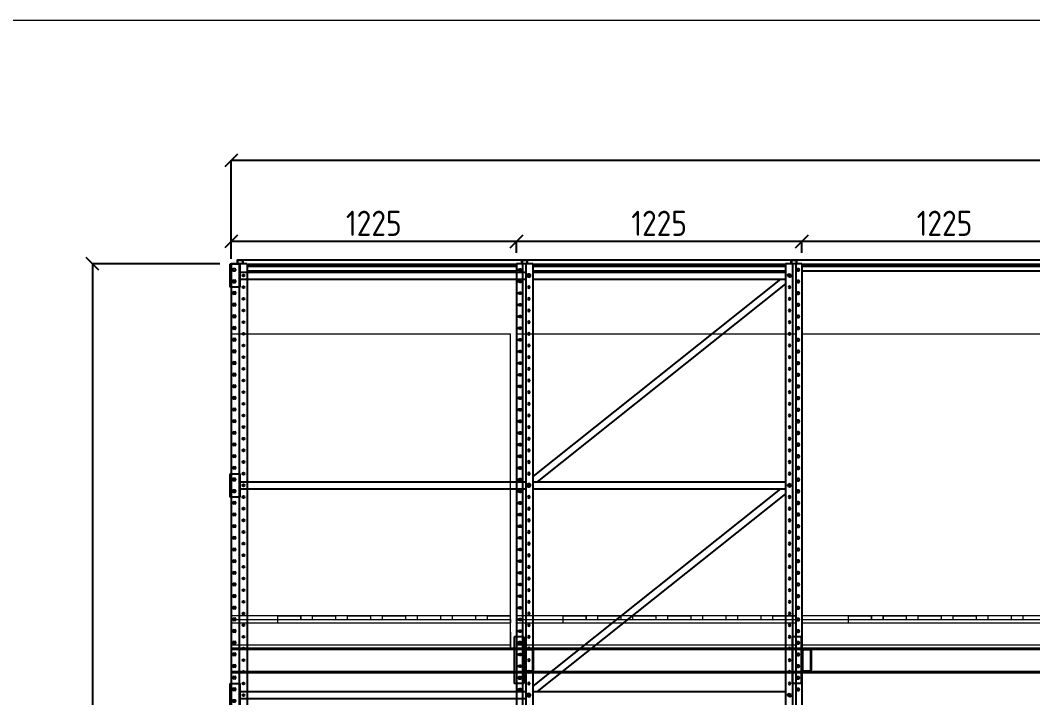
# Model space of a CAD drawing. Header units: millimetres. Extents: x 223 to 55669, y 510 to 13629.
# Drawn here: x 7672 to 12019, y 10120 to 13026 of the extents above; entities that cross this region are included whole.
import ezdxf

# ---------------------------------------------------------------- set-up
doc = ezdxf.new("R2010")
doc.units = ezdxf.units.MM
doc.linetypes.add('LIN0', pattern=[0])
doc.layers.add('02', color=2, linetype='Continuous')
doc.layers.add('9.3 - LEGENDA', color=7, linetype='Continuous')
for name, color, linetype, lineweight in [('arq_02', 2, 'Continuous', 20), ('Contraventamento', 9, 'LIN0', 25), ('MONTANTE', 170, 'LIN0', 25), ('PALLET', 46, 'Continuous', 5)]:
    doc.layers.add(name, color=color, linetype=linetype, lineweight=lineweight)
doc.styles.add('DIM', font='dim.shx')
doc.styles.add('ROMANS', font='romans.shx', dxfattribs={"oblique": 15, "height": 170})
doc.dimstyles.new('CORTES', dxfattribs={"dimscale": 1.2, "dimtxt": 90, "dimasz": 45, "dimexe": 1.25, "dimexo": 40, "dimgap": 20, "dimtad": 1, "dimdec": 0, "dimzin": 9, "dimdsep": 46, "dimtxsty": 'DIM', "dimblk": 'OBLIQUE', "dimcen": 2.5, "dimclrd": 256, "dimclre": 256, "dimclrt": 256, "dimadec": 0, "dimazin": 0, "dimtfac": 1, "dimtdec": 0, "dimtmove": 0, "dimatfit": 0, "dimldrblk": 'OBLIQUE', "dimfxl": 0.04, "dimtolj": 1, "dimtzin": 1, "dimarcsym": 0})

# ---------------------------------------------------------------- blocks, each defined once
blk = doc.blocks.new('*U15')
at = {"layer": 'arq_02'}
blk.add_line((0, 0), (54177.4, 0), dxfattribs=at)
at = {"layer": 'arq_02', "lineweight": -2, "ltscale": 2, "style": 'ROMANS'}
blk.add_attdef('XXXXX', (420.1, 0), '', height=150, dxfattribs=at)
blk = doc.blocks.new('*U63')
at = {"layer": 'PALLET', "linetype": 'Continuous'}
for p, q in [((0, 0), (0, 1350)), ((0, 1350), (1200, 1350)), ((1200, 0), (1200, 1350))]:
    blk.add_line(p, q, dxfattribs=at)
at = {"layer": 'PALLET'}
for p, q in [((1200, 140), (0, 140)), ((200, 140), (300, 140)), ((200, 125), (200, 140)), ((299.7, 125), (299.7, 140)), ((300, 125), (300, 140)), ((349.7, 125), (349.7, 140)), ((350, 140), (450, 140)), ((350, 125), (350, 140)), ((450, 125), (450, 140)), ((450, 125), (450, 140)), ((500, 140), (600, 140)), ((500, 125), (500, 140)), ((500, 125), (500, 140)), ((600, 125), (600, 140)), ((900, 140), (600, 140)), ((650, 140), (750, 140)), ((650, 125), (650, 140)), ((750, 125), (750, 140)), ((800, 125), (800, 140)), ((900, 125), (900, 140)), ((1050, 140), (950, 140)), ((950, 125), (950, 140)), ((1050, 125), (1050, 140)), ((1100, 140), (1200, 140)), ((1100, 125), (1100, 140)), ((1200, 125), (1200, 140)), ((0, 125), (1200, 125)), ((0, 110), (1200, 110)), ((0, 110), (0, 15)), ((200, 110), (200, 125)), ((1200, 125), (1200, 110)), ((1200, 70), (1200, 15)), ((0, 15), (1200, 15)), ((0, 0), (0, 15)), ((0, 0), (1200, 0)), ((1200, 15), (1200, 0))]:
    blk.add_line(p, q, dxfattribs=at)
blk = doc.blocks.new('*U344')
blk.add_blockref('*U63', (-500, -587.5))
blk = doc.blocks.new('*U343')
at = {"color": 0, "linetype": 'ByBlock', "lineweight": -2, "transparency": 16777216}
for p in [(0, 0), (1225, 0), (2450, 0)]:
    blk.add_blockref('*U344', p, dxfattribs=at)
blk = doc.blocks.new('*U66')
at = {"layer": 'MONTANTE'}
for p, q in [((-1277.6, 10954.8), (-1277.6, 64.7)), ((-1277.6, 10954.8), (-1207.9, 10954.8)), ((-1251.5, 10954.8), (-1251.5, 64.7)), ((-1237.1, 10954.8), (-1237.1, 4.8)), ((-1207.9, 10954.8), (-1207.9, 4.8)), ((-122.4, 10954.8), (-122.4, 4.8)), ((-122.4, 10954.8), (-52.6, 10954.8)), ((-93.2, 10954.8), (-93.2, 4.8)), ((-78.8, 10954.8), (-78.8, 64.7)), ((-52.6, 10954.8), (-52.6, 64.7)), ((-122.4, 10919.7), (-1207.9, 10919.7)), ((-122.4, 10889.7), (-1207.9, 10889.7)), ((-1207.9, 10868.6), (-141.4, 10019.7)), ((-1186.6, 10889.7), (-122.4, 10043.2)), ((-122.4, 10019.7), (-1207.9, 10019.7)), ((-122.4, 10019.7), (-1207.9, 10019.7)), ((-122.4, 9989.7), (-1207.9, 9989.7)), ((-122.4, 9989.7), (-1207.9, 9989.7)), ((-1207.9, 9968.6), (-141.4, 9119.7)), ((-1186.6, 9989.7), (-122.4, 9143.2)), ((-122.4, 9119.7), (-1207.9, 9119.7)), ((-122.4, 9119.7), (-1207.9, 9119.7))]:
    blk.add_line(p, q, dxfattribs=at)
for points in [[(-1260.7, 10924.7), (-1263.7, 10924.7, -1), (-1263.7, 10933.7), (-1260.7, 10933.7, -1)], [(-69.6, 10924.7), (-66.6, 10924.7, 1), (-66.6, 10933.7), (-69.6, 10933.7, 1)], [(-1260.7, 10874.7), (-1263.7, 10874.7, -1), (-1263.7, 10883.7), (-1260.7, 10883.7, -1)], [(-69.6, 10874.7), (-66.6, 10874.7, 1), (-66.6, 10883.7), (-69.6, 10883.7, 1)], [(-1260.7, 10824.7), (-1263.7, 10824.7, -1), (-1263.7, 10833.7), (-1260.7, 10833.7, -1)], [(-69.6, 10824.7), (-66.6, 10824.7, 1), (-66.6, 10833.7), (-69.6, 10833.7, 1)], [(-1260.7, 10774.7), (-1263.7, 10774.7, -1), (-1263.7, 10783.7), (-1260.7, 10783.7, -1)], [(-69.6, 10774.7), (-66.6, 10774.7, 1), (-66.6, 10783.7), (-69.6, 10783.7, 1)], [(-1260.7, 10724.7), (-1263.7, 10724.7, -1), (-1263.7, 10733.7), (-1260.7, 10733.7, -1)], [(-69.6, 10724.7), (-66.6, 10724.7, 1), (-66.6, 10733.7), (-69.6, 10733.7, 1)], [(-1260.7, 10674.7), (-1263.7, 10674.7, -1), (-1263.7, 10683.7), (-1260.7, 10683.7, -1)], [(-69.6, 10674.7), (-66.6, 10674.7, 1), (-66.6, 10683.7), (-69.6, 10683.7, 1)], [(-1260.7, 10624.7), (-1263.7, 10624.7, -1), (-1263.7, 10633.7), (-1260.7, 10633.7, -1)], [(-69.6, 10624.7), (-66.6, 10624.7, 1), (-66.6, 10633.7), (-69.6, 10633.7, 1)], [(-1260.7, 10574.7), (-1263.7, 10574.7, -1), (-1263.7, 10583.7), (-1260.7, 10583.7, -1)], [(-69.6, 10574.7), (-66.6, 10574.7, 1), (-66.6, 10583.7), (-69.6, 10583.7, 1)], [(-1260.7, 10524.7), (-1263.7, 10524.7, -1), (-1263.7, 10533.7), (-1260.7, 10533.7, -1)], [(-69.6, 10524.7), (-66.6, 10524.7, 1), (-66.6, 10533.7), (-69.6, 10533.7, 1)], [(-1260.7, 10474.7), (-1263.7, 10474.7, -1), (-1263.7, 10483.7), (-1260.7, 10483.7, -1)], [(-69.6, 10474.7), (-66.6, 10474.7, 1), (-66.6, 10483.7), (-69.6, 10483.7, 1)], [(-1260.7, 10424.7), (-1263.7, 10424.7, -1), (-1263.7, 10433.7), (-1260.7, 10433.7, -1)], [(-69.6, 10424.7), (-66.6, 10424.7, 1), (-66.6, 10433.7), (-69.6, 10433.7, 1)], [(-1260.7, 10374.7), (-1263.7, 10374.7, -1), (-1263.7, 10383.7), (-1260.7, 10383.7, -1)], [(-69.6, 10374.7), (-66.6, 10374.7, 1), (-66.6, 10383.7), (-69.6, 10383.7, 1)], [(-1260.7, 10324.7), (-1263.7, 10324.7, -1), (-1263.7, 10333.7), (-1260.7, 10333.7, -1)], [(-69.6, 10324.7), (-66.6, 10324.7, 1), (-66.6, 10333.7), (-69.6, 10333.7, 1)], [(-1260.7, 10274.7), (-1263.7, 10274.7, -1), (-1263.7, 10283.7), (-1260.7, 10283.7, -1)], [(-69.6, 10274.7), (-66.6, 10274.7, 1), (-66.6, 10283.7), (-69.6, 10283.7, 1)], [(-1260.7, 10224.7), (-1263.7, 10224.7, -1), (-1263.7, 10233.7), (-1260.7, 10233.7, -1)], [(-69.6, 10224.7), (-66.6, 10224.7, 1), (-66.6, 10233.7), (-69.6, 10233.7, 1)], [(-1260.7, 10174.7), (-1263.7, 10174.7, -1), (-1263.7, 10183.7), (-1260.7, 10183.7, -1)], [(-69.6, 10174.7), (-66.6, 10174.7, 1), (-66.6, 10183.7), (-69.6, 10183.7, 1)], [(-1260.7, 10124.7), (-1263.7, 10124.7, -1), (-1263.7, 10133.7), (-1260.7, 10133.7, -1)], [(-69.6, 10124.7), (-66.6, 10124.7, 1), (-66.6, 10133.7), (-69.6, 10133.7, 1)], [(-1260.7, 10074.7), (-1263.7, 10074.7, -1), (-1263.7, 10083.7), (-1260.7, 10083.7, -1)], [(-69.6, 10074.7), (-66.6, 10074.7, 1), (-66.6, 10083.7), (-69.6, 10083.7, 1)], [(-1260.7, 10024.7), (-1263.7, 10024.7, -1), (-1263.7, 10033.7), (-1260.7, 10033.7, -1)], [(-69.6, 10024.7), (-66.6, 10024.7, 1), (-66.6, 10033.7), (-69.6, 10033.7, 1)], [(-1260.7, 9974.7), (-1263.7, 9974.7, -1), (-1263.7, 9983.7), (-1260.7, 9983.7, -1)], [(-69.6, 9974.7), (-66.6, 9974.7, 1), (-66.6, 9983.7), (-69.6, 9983.7, 1)], [(-1260.7, 9924.7), (-1263.7, 9924.7, -1), (-1263.7, 9933.7), (-1260.7, 9933.7, -1)], [(-69.6, 9924.7), (-66.6, 9924.7, 1), (-66.6, 9933.7), (-69.6, 9933.7, 1)], [(-1260.7, 9874.7), (-1263.7, 9874.7, -1), (-1263.7, 9883.7), (-1260.7, 9883.7, -1)], [(-69.6, 9874.7), (-66.6, 9874.7, 1), (-66.6, 9883.7), (-69.6, 9883.7, 1)], [(-1260.7, 9824.7), (-1263.7, 9824.7, -1), (-1263.7, 9833.7), (-1260.7, 9833.7, -1)], [(-69.6, 9824.7), (-66.6, 9824.7, 1), (-66.6, 9833.7), (-69.6, 9833.7, 1)], [(-1260.7, 9774.7), (-1263.7, 9774.7, -1), (-1263.7, 9783.7), (-1260.7, 9783.7, -1)], [(-69.6, 9774.7), (-66.6, 9774.7, 1), (-66.6, 9783.7), (-69.6, 9783.7, 1)], [(-1260.7, 9724.7), (-1263.7, 9724.7, -1), (-1263.7, 9733.7), (-1260.7, 9733.7, -1)], [(-69.6, 9724.7), (-66.6, 9724.7, 1), (-66.6, 9733.7), (-69.6, 9733.7, 1)], [(-1260.7, 9674.7), (-1263.7, 9674.7, -1), (-1263.7, 9683.7), (-1260.7, 9683.7, -1)], [(-69.6, 9674.7), (-66.6, 9674.7, 1), (-66.6, 9683.7), (-69.6, 9683.7, 1)], [(-1260.7, 9624.7), (-1263.7, 9624.7, -1), (-1263.7, 9633.7), (-1260.7, 9633.7, -1)], [(-69.6, 9624.7), (-66.6, 9624.7, 1), (-66.6, 9633.7), (-69.6, 9633.7, 1)], [(-1260.7, 9574.7), (-1263.7, 9574.7, -1), (-1263.7, 9583.7), (-1260.7, 9583.7, -1)], [(-69.6, 9574.7), (-66.6, 9574.7, 1), (-66.6, 9583.7), (-69.6, 9583.7, 1)], [(-1260.7, 9524.7), (-1263.7, 9524.7, -1), (-1263.7, 9533.7), (-1260.7, 9533.7, -1)], [(-69.6, 9524.7), (-66.6, 9524.7, 1), (-66.6, 9533.7), (-69.6, 9533.7, 1)], [(-1260.7, 9474.7), (-1263.7, 9474.7, -1), (-1263.7, 9483.7), (-1260.7, 9483.7, -1)], [(-69.6, 9474.7), (-66.6, 9474.7, 1), (-66.6, 9483.7), (-69.6, 9483.7, 1)], [(-1260.7, 9424.7), (-1263.7, 9424.7, -1), (-1263.7, 9433.7), (-1260.7, 9433.7, -1)], [(-69.6, 9424.7), (-66.6, 9424.7, 1), (-66.6, 9433.7), (-69.6, 9433.7, 1)], [(-1260.7, 9374.7), (-1263.7, 9374.7, -1), (-1263.7, 9383.7), (-1260.7, 9383.7, -1)], [(-69.6, 9374.7), (-66.6, 9374.7, 1), (-66.6, 9383.7), (-69.6, 9383.7, 1)], [(-1260.7, 9324.7), (-1263.7, 9324.7, -1), (-1263.7, 9333.7), (-1260.7, 9333.7, -1)], [(-69.6, 9324.7), (-66.6, 9324.7, 1), (-66.6, 9333.7), (-69.6, 9333.7, 1)], [(-1260.7, 9274.7), (-1263.7, 9274.7, -1), (-1263.7, 9283.7), (-1260.7, 9283.7, -1)], [(-69.6, 9274.7), (-66.6, 9274.7, 1), (-66.6, 9283.7), (-69.6, 9283.7, 1)], [(-1260.7, 9224.7), (-1263.7, 9224.7, -1), (-1263.7, 9233.7), (-1260.7, 9233.7, -1)], [(-69.6, 9224.7), (-66.6, 9224.7, 1), (-66.6, 9233.7), (-69.6, 9233.7, 1)], [(-1260.7, 9174.7), (-1263.7, 9174.7, -1), (-1263.7, 9183.7), (-1260.7, 9183.7, -1)], [(-69.6, 9174.7), (-66.6, 9174.7, 1), (-66.6, 9183.7), (-69.6, 9183.7, 1)], [(-1260.7, 9124.7), (-1263.7, 9124.7, -1), (-1263.7, 9133.7), (-1260.7, 9133.7, -1)], [(-69.6, 9124.7), (-66.6, 9124.7, 1), (-66.6, 9133.7), (-69.6, 9133.7, 1)]]:
    blk.add_lwpolyline(points, format="xyb", close=True, dxfattribs=at)
for points in [[(-1223.9, 10912), (-1230.7, 10909.2), (-1231.7, 10902), (-1225.9, 10897.5), (-1219.1, 10900.3), (-1218.1, 10907.5), (-1223.9, 10912)], [(-104.4, 10912), (-111.2, 10909.2), (-112.2, 10902), (-106.4, 10897.5), (-99.6, 10900.3), (-98.6, 10907.5), (-104.4, 10912)], [(-1223.9, 10012), (-1230.7, 10009.2), (-1231.7, 10002), (-1225.9, 9997.5), (-1219.1, 10000.3), (-1218.1, 10007.5), (-1223.9, 10012)], [(-1223.9, 10012), (-1230.7, 10009.2), (-1231.7, 10002), (-1225.9, 9997.5), (-1219.1, 10000.3), (-1218.1, 10007.5), (-1223.9, 10012)], [(-104.4, 10012), (-111.2, 10009.2), (-112.2, 10002), (-106.4, 9997.5), (-99.6, 10000.3), (-98.6, 10007.5), (-104.4, 10012)], [(-104.4, 10012), (-111.2, 10009.2), (-112.2, 10002), (-106.4, 9997.5), (-99.6, 10000.3), (-98.6, 10007.5), (-104.4, 10012)], [(-1223.9, 9112), (-1230.7, 9109.2), (-1231.7, 9102), (-1225.9, 9097.5), (-1219.1, 9100.3), (-1218.1, 9107.5), (-1223.9, 9112)], [(-1223.9, 9112), (-1230.7, 9109.2), (-1231.7, 9102), (-1225.9, 9097.5), (-1219.1, 9100.3), (-1218.1, 9107.5), (-1223.9, 9112)], [(-104.4, 9112), (-111.2, 9109.2), (-112.2, 9102), (-106.4, 9097.5), (-99.6, 9100.3), (-98.6, 9107.5), (-104.4, 9112)], [(-104.4, 9112), (-111.2, 9109.2), (-112.2, 9102), (-106.4, 9097.5), (-99.6, 9100.3), (-98.6, 9107.5), (-104.4, 9112)]]:
    blk.add_lwpolyline(points, dxfattribs=at)
for centre in [(-1224.9, 10904.7), (-105.4, 10904.7), (-1224.9, 10854.7), (-105.4, 10854.7), (-1224.9, 10804.7), (-105.4, 10804.7), (-1224.9, 10754.7), (-105.4, 10754.7), (-1224.9, 10704.7), (-105.4, 10704.7), (-1224.9, 10654.7), (-105.4, 10654.7), (-1224.9, 10604.7), (-105.4, 10604.7), (-1224.9, 10554.7), (-105.4, 10554.7), (-1224.9, 10504.7), (-105.4, 10504.7), (-1224.9, 10454.7), (-105.4, 10454.7), (-1224.9, 10404.7), (-105.4, 10404.7), (-1224.9, 10354.7), (-105.4, 10354.7), (-1224.9, 10304.7), (-105.4, 10304.7), (-1224.9, 10254.7), (-105.4, 10254.7), (-1224.9, 10204.7), (-105.4, 10204.7), (-1224.9, 10154.7), (-105.4, 10154.7), (-1224.9, 10104.7), (-105.4, 10104.7), (-1224.9, 10054.7), (-105.4, 10054.7), (-1224.9, 10004.7), (-105.4, 10004.7), (-1224.9, 9954.7), (-105.4, 9954.7), (-1224.9, 9904.7), (-105.4, 9904.7), (-1224.9, 9854.7), (-105.4, 9854.7), (-1224.9, 9804.7), (-105.4, 9804.7), (-1224.9, 9754.7), (-105.4, 9754.7), (-1224.9, 9704.7), (-105.4, 9704.7), (-1224.9, 9654.7), (-105.4, 9654.7), (-1224.9, 9604.7), (-105.4, 9604.7), (-1224.9, 9554.7), (-105.4, 9554.7), (-1224.9, 9504.7), (-105.4, 9504.7), (-1224.9, 9454.7), (-105.4, 9454.7), (-1224.9, 9404.7), (-105.4, 9404.7), (-1224.9, 9354.7), (-105.4, 9354.7), (-1224.9, 9304.7), (-105.4, 9304.7), (-1224.9, 9254.7), (-105.4, 9254.7), (-1224.9, 9204.7), (-105.4, 9204.7), (-1224.9, 9154.7), (-105.4, 9154.7), (-1224.9, 9104.7), (-105.4, 9104.7)]:
    blk.add_circle(centre, 4.5, dxfattribs=at)
blk = doc.blocks.new('*U346')
blk.add_blockref('*U66', (145, -6477.375))
blk = doc.blocks.new('*U345')
at = {"color": 0, "linetype": 'ByBlock', "lineweight": -2, "transparency": 16777216}
blk.add_blockref('*U346', (0, 0), dxfattribs=at)
blk = doc.blocks.new('_Oblique')
at = {"color": 0, "linetype": 'ByBlock', "lineweight": -2, "transparency": 16777216}
blk.add_line((-0.5, -0.5), (0.5, 0.5), dxfattribs=at)
blk = doc.blocks.new('*D424')
at = {"lineweight": -2}
for p, q in [((8577.1, 12002.4), (8577.1, 12426.2)), ((15927.1, 12424.7), (8577.1, 12424.7)), ((15927.1, 12028.7), (15927.1, 12426.2))]:
    blk.add_line(p, q, dxfattribs=at)
at = {"layer": 'Defpoints', "color": 0}
for p in [(8577.1, 12424.7), (8577.1, 11954.4), (15927.1, 11980.7)]:
    blk.add_point(p, dxfattribs=at)
at = {"lineweight": -2, "xscale": 54, "yscale": 54, "zscale": 54, "rotation": 180}
blk.add_blockref('_Oblique', (8577.1, 12424.7), dxfattribs=at)
at = {"lineweight": -2, "xscale": 54, "yscale": 54, "zscale": 54}
blk.add_blockref('_Oblique', (15927.1, 12424.7), dxfattribs=at)
at = {"insert": (12252.1, 12502.7), "char_height": 108, "attachment_point": 5, "style": 'DIM'}
blk.add_mtext('\\A1;7350', dxfattribs=at)
blk = doc.blocks.new('*U74')
at = {"color": 7, "linetype": 'Continuous', "lineweight": 25}
for p, q in [((-38, 50), (-38, -150)), ((0, 50), (0, -150)), ((4.2, 50), (4.2, -150)), ((-10.6, 29), (-15.6, 29)), ((-15.6, 21), (-10.6, 21)), ((6.2, -17.8), (4.2, -17.8)), ((6.2, -6.8), (6.2, -17.8)), ((8.2, -91.9), (8.2, -7.8)), ((44.2, -2.8), (8.2, -2.8)), ((40.2, -4.8), (8.2, -4.8)), ((42.2, -92.9), (42.2, -6.8)), ((44.2, -92.9), (44.2, -9.8)), ((6.2, -81.9), (4.2, -81.9)), ((6.2, -81.9), (6.2, -92.9)), ((-10.6, -121), (-15.6, -121)), ((-15.6, -129), (-10.6, -129)), ((8.2, -94.9), (40.2, -94.9)), ((8.2, -96.9), (40.2, -96.9))]:
    blk.add_line(p, q, dxfattribs=at)
for p, q in [((4.2, 50), (-38, 50)), ((4.2, 0), (44.2, 0)), ((44.2, 0), (44.2, -6.8)), ((44.2, -6.8), (44.2, -92.9)), ((44.2, -100), (4.2, -100)), ((40.2, -96.9), (44.2, -96.9)), ((44.2, -100), (44.2, -92.9)), ((4.2, -150), (-38, -150))]:
    blk.add_line(p, q)
for centre, radius, start, end in [((-15.6, 25), 4, 90, 270), ((-10.6, 25), 4, 270, 90), ((8.2, -6.8), 4, 90, 180), ((8.2, -6.8), 2, 90, 180), ((11.2, -7.8), 3, 90, 180), ((40.2, -6.8), 4, 0, 90), ((40.2, -6.8), 2, 0, 90), ((-15.6, -125), 4, 90, 270), ((-10.6, -125), 4, 270, 90), ((8.2, -92.9), 4, 180, 270), ((8.2, -92.9), 2, 180, 270), ((11.2, -91.9), 3, 180, 270), ((40.2, -92.9), 2, 270, 0), ((40.2, -92.9), 4, 270, 0)]:
    blk.add_arc(centre, radius, start, end, dxfattribs=at)
blk = doc.blocks.new('*U348')
for points in [[(1493, 50.5), (-5858, 50.5), (-5858, 47.5), (1533, 47.5)], [(1533, -50.2), (-5858, -50.2), (-5858, -53.2), (1493, -53.2)]]:
    blk.add_lwpolyline(points)
at = {"layer": '02'}
for p in [(-4605.3, 49.3), (-3411.3, 49.3)]:
    blk.add_blockref('*U74', p, dxfattribs=at)
blk = doc.blocks.new('*U347')
at = {"color": 0, "linetype": 'ByBlock', "lineweight": -2, "transparency": 16777216}
blk.add_blockref('*U348', (0, 7750), dxfattribs=at)
blk = doc.blocks.new('*D437')
at = {"layer": '9.3 - LEGENDA', "lineweight": -2}
for p, q in [((8529.1, 11980.7), (7980.7, 11980.7)), ((7982.2, 11980.7), (7982.2, 1030.7)), ((8575.9, 1030.7), (7980.7, 1030.7))]:
    blk.add_line(p, q, dxfattribs=at)
at = {"layer": 'Defpoints', "color": 0}
for p in [(8577.1, 11980.7), (7982.2, 1030.7), (8623.9, 1030.7)]:
    blk.add_point(p, dxfattribs=at)
at = {"layer": '9.3 - LEGENDA', "lineweight": -2, "xscale": 54, "yscale": 54, "zscale": 54}
for p, rotation in [((7982.2, 11980.7), 90), ((7982.2, 1030.7), 270)]:
    blk.add_blockref('_Oblique', p, dxfattribs=dict(at, rotation=rotation))
at = {"layer": '9.3 - LEGENDA', "insert": (7904.2, 6505.7), "char_height": 108, "attachment_point": 5, "rotation": 90, "style": 'DIM'}
blk.add_mtext('\\A1;10950', dxfattribs=at)
blk = doc.blocks.new('*U161')
at = {"layer": 'MONTANTE'}
for p, q in [((-92.3, 10954.8), (-92.3, 64.7)), ((-22.9, 10954.8), (-92.3, 10954.8)), ((-56.7, 64.7), (-56.7, 10954.8)), ((-22.9, 10954.8), (-22.9, 4.7)), ((-79.7, 10884.3), (-76.7, 10884.3)), ((-76.7, 10875.3), (-79.7, 10875.3)), ((-79.7, 10834.3), (-76.7, 10834.3)), ((-76.7, 10825.3), (-79.7, 10825.3)), ((-79.7, 10784.3), (-76.7, 10784.3)), ((-76.7, 10775.3), (-79.7, 10775.3)), ((-79.7, 10734.3), (-76.7, 10734.3)), ((-76.7, 10725.3), (-79.7, 10725.3)), ((-79.7, 10684.3), (-76.7, 10684.3)), ((-76.7, 10675.3), (-79.7, 10675.3)), ((-79.7, 10634.3), (-76.7, 10634.3)), ((-76.7, 10625.3), (-79.7, 10625.3)), ((-79.7, 10584.3), (-76.7, 10584.3)), ((-76.7, 10575.3), (-79.7, 10575.3)), ((-79.7, 10534.3), (-76.7, 10534.3)), ((-76.7, 10525.3), (-79.7, 10525.3)), ((-79.7, 10484.3), (-76.7, 10484.3)), ((-76.7, 10475.3), (-79.7, 10475.3)), ((-79.7, 10434.3), (-76.7, 10434.3)), ((-76.7, 10425.3), (-79.7, 10425.3)), ((-79.7, 10384.3), (-76.7, 10384.3)), ((-76.7, 10375.3), (-79.7, 10375.3)), ((-79.7, 10334.3), (-76.7, 10334.3)), ((-76.7, 10325.3), (-79.7, 10325.3)), ((-79.7, 10284.3), (-76.7, 10284.3)), ((-76.7, 10275.3), (-79.7, 10275.3)), ((-79.7, 10234.3), (-76.7, 10234.3)), ((-76.7, 10225.3), (-79.7, 10225.3)), ((-79.7, 10184.3), (-76.7, 10184.3)), ((-76.7, 10175.3), (-79.7, 10175.3)), ((-79.7, 10134.3), (-76.7, 10134.3)), ((-76.7, 10125.3), (-79.7, 10125.3)), ((-79.7, 10084.3), (-76.7, 10084.3)), ((-76.7, 10075.3), (-79.7, 10075.3)), ((-79.7, 10034.3), (-76.7, 10034.3)), ((-76.7, 10025.3), (-79.7, 10025.3)), ((-79.7, 9984.3), (-76.7, 9984.3)), ((-76.7, 9975.3), (-79.7, 9975.3)), ((-79.7, 9934.3), (-76.7, 9934.3)), ((-76.7, 9925.3), (-79.7, 9925.3)), ((-79.7, 9884.3), (-76.7, 9884.3)), ((-76.7, 9875.3), (-79.7, 9875.3)), ((-79.7, 9834.3), (-76.7, 9834.3)), ((-76.7, 9825.3), (-79.7, 9825.3)), ((-79.7, 9784.3), (-76.7, 9784.3)), ((-76.7, 9775.3), (-79.7, 9775.3)), ((-79.7, 9734.3), (-76.7, 9734.3)), ((-76.7, 9725.3), (-79.7, 9725.3)), ((-79.7, 9684.3), (-76.7, 9684.3)), ((-76.7, 9675.3), (-79.7, 9675.3)), ((-79.7, 9634.3), (-76.7, 9634.3)), ((-76.7, 9625.3), (-79.7, 9625.3)), ((-79.7, 9584.3), (-76.7, 9584.3)), ((-76.7, 9575.3), (-79.7, 9575.3)), ((-79.7, 9534.3), (-76.7, 9534.3)), ((-76.7, 9525.3), (-79.7, 9525.3)), ((-79.7, 9484.3), (-76.7, 9484.3)), ((-76.7, 9475.3), (-79.7, 9475.3)), ((-79.7, 9434.3), (-76.7, 9434.3)), ((-76.7, 9425.3), (-79.7, 9425.3)), ((-79.7, 9384.3), (-76.7, 9384.3)), ((-76.7, 9375.3), (-79.7, 9375.3)), ((-79.7, 9334.3), (-76.7, 9334.3)), ((-76.7, 9325.3), (-79.7, 9325.3)), ((-79.7, 9284.3), (-76.7, 9284.3)), ((-76.7, 9275.3), (-79.7, 9275.3)), ((-79.7, 9234.3), (-76.7, 9234.3)), ((-76.7, 9225.3), (-79.7, 9225.3)), ((-79.7, 9184.3), (-76.7, 9184.3)), ((-76.7, 9175.3), (-79.7, 9175.3)), ((-79.7, 9134.3), (-76.7, 9134.3)), ((-76.7, 9125.3), (-79.7, 9125.3))]:
    blk.add_line(p, q, dxfattribs=at)
for centre in [(-39, 10904.8), (-39, 10854.8), (-39, 10804.8), (-39, 10754.8), (-39, 10704.8), (-39, 10654.8), (-39, 10604.8), (-39, 10554.8), (-39, 10504.8), (-39, 10454.8), (-39, 10404.8), (-39, 10354.8), (-39, 10304.8), (-39, 10254.8), (-39, 10204.8), (-39, 10154.8), (-39, 10104.8), (-39, 10054.8), (-39, 10004.8), (-39, 9954.8), (-39, 9904.8), (-39, 9854.8), (-39, 9804.8), (-39, 9754.8), (-39, 9704.8), (-39, 9654.8), (-39, 9604.8), (-39, 9554.8), (-39, 9504.8), (-39, 9454.8), (-39, 9404.8), (-39, 9354.8), (-39, 9304.8), (-39, 9254.8), (-39, 9204.8), (-39, 9154.8), (-39, 9104.8)]:
    blk.add_circle(centre, 4.5, dxfattribs=at)
for centre, start, end in [((-79.7, 10879.8), 90, 270), ((-76.7, 10879.8), 270, 90), ((-79.7, 10829.8), 90, 270), ((-76.7, 10829.8), 270, 90), ((-79.7, 10779.8), 90, 270), ((-76.7, 10779.8), 270, 90), ((-79.7, 10729.8), 90, 270), ((-76.7, 10729.8), 270, 90), ((-79.7, 10679.8), 90, 270), ((-76.7, 10679.8), 270, 90), ((-79.7, 10629.8), 90, 270), ((-76.7, 10629.8), 270, 90), ((-79.7, 10579.8), 90, 270), ((-76.7, 10579.8), 270, 90), ((-79.7, 10529.8), 90, 270), ((-76.7, 10529.8), 270, 90), ((-79.7, 10479.8), 90, 270), ((-76.7, 10479.8), 270, 90), ((-79.7, 10429.8), 90, 270), ((-76.7, 10429.8), 270, 90), ((-79.7, 10379.8), 90, 270), ((-76.7, 10379.8), 270, 90), ((-79.7, 10329.8), 90, 270), ((-76.7, 10329.8), 270, 90), ((-79.7, 10279.8), 90, 270), ((-76.7, 10279.8), 270, 90), ((-79.7, 10229.8), 90, 270), ((-76.7, 10229.8), 270, 90), ((-79.7, 10179.8), 90, 270), ((-76.7, 10179.8), 270, 90), ((-79.7, 10129.8), 90, 270), ((-76.7, 10129.8), 270, 90), ((-79.7, 10079.8), 90, 270), ((-76.7, 10079.8), 270, 90), ((-79.7, 10029.8), 90, 270), ((-76.7, 10029.8), 270, 90), ((-79.7, 9979.8), 90, 270), ((-76.7, 9979.8), 270, 90), ((-79.7, 9929.8), 90, 270), ((-76.7, 9929.8), 270, 90), ((-79.7, 9879.8), 90, 270), ((-76.7, 9879.8), 270, 90), ((-79.7, 9829.8), 90, 270), ((-76.7, 9829.8), 270, 90), ((-79.7, 9779.8), 90, 270), ((-76.7, 9779.8), 270, 90), ((-79.7, 9729.8), 90, 270), ((-76.7, 9729.8), 270, 90), ((-79.7, 9679.8), 90, 270), ((-76.7, 9679.8), 270, 90), ((-79.7, 9629.8), 90, 270), ((-76.7, 9629.8), 270, 90), ((-79.7, 9579.8), 90, 270), ((-76.7, 9579.8), 270, 90), ((-79.7, 9529.8), 90, 270), ((-76.7, 9529.8), 270, 90), ((-79.7, 9479.8), 90, 270), ((-76.7, 9479.8), 270, 90), ((-79.7, 9429.8), 90, 270), ((-76.7, 9429.8), 270, 90), ((-79.7, 9379.8), 90, 270), ((-76.7, 9379.8), 270, 90), ((-79.7, 9329.8), 90, 270), ((-76.7, 9329.8), 270, 90), ((-79.7, 9279.8), 90, 270), ((-76.7, 9279.8), 270, 90), ((-79.7, 9229.8), 90, 270), ((-76.7, 9229.8), 270, 90), ((-79.7, 9179.8), 90, 270), ((-76.7, 9179.8), 270, 90), ((-79.7, 9129.8), 90, 270), ((-76.7, 9129.8), 270, 90)]:
    blk.add_arc(centre, 4.5, start, end, dxfattribs=at)
blk = doc.blocks.new('Bloco Suporte Travessa Hor.')
at = {"layer": 'MONTANTE', "color": 0}
for p, q in [((-22.1, 25), (19.9, 25)), ((-22.1, -75), (-22.1, 25)), ((15.6, 25), (15.6, -75)), ((19.9, 25), (19.9, -75)), ((19.9, -75), (-22.1, -75))]:
    blk.add_line(p, q, dxfattribs=at)
at = {"layer": 'MONTANTE', "color": 0, "linetype": 'Continuous', "lineweight": 25}
for p, q in [((5, 4), (0, 4)), ((0, -4), (5, -4)), ((5, -46), (0, -46)), ((0, -54), (5, -54))]:
    blk.add_line(p, q, dxfattribs=at)
for centre, start, end in [((0, 0), 90, 270), ((5, 0), 270, 90), ((0, -50), 90, 270), ((5, -50), 270, 90)]:
    blk.add_arc(centre, 4, start, end, dxfattribs=at)
blk = doc.blocks.new('*U165')
at = {"layer": 'MONTANTE'}
for p, q in [((-22.1, -10), (-1246, -10)), ((-22.1, -10), (-1246, -10)), ((-22.1, -40), (-1246, -40)), ((-22.1, -40), (-1246, -40))]:
    blk.add_line(p, q, dxfattribs=at)
blk.add_lwpolyline([(-1259, -31.7), (-1254.8, -25.7), (-1257.9, -19), (-1265.2, -18.3), (-1269.4, -24.3), (-1266.3, -31)], close=True, dxfattribs=at)
blk.add_blockref('Bloco Suporte Travessa Hor.', (0, 0), dxfattribs=at)
blk.add_blockref('Bloco Suporte Travessa Hor.', (0, 0), dxfattribs=at)
blk = doc.blocks.new('*U350')
at = {"rotation": 180}
blk.add_blockref('*U165', (-606.7, -50), dxfattribs=at)
blk = doc.blocks.new('*U349')
at = {"color": 0, "linetype": 'ByBlock', "lineweight": -2, "transparency": 16777216}
for p in [(0, 9000), (0, 8100), (0, 7200)]:
    blk.add_blockref('*U350', p, dxfattribs=at)
blk = doc.blocks.new('*D440')
at = {"layer": '9.3 - LEGENDA', "lineweight": -2}
for p, q in [((8577.1, 12028.7), (8577.1, 12078.5)), ((9802.1, 12077), (8577.1, 12077)), ((9802.1, 12028.7), (9802.1, 12078.5))]:
    blk.add_line(p, q, dxfattribs=at)
at = {"layer": 'Defpoints', "color": 0}
for p in [(8577.1, 12077), (8577.1, 11980.7), (9802.1, 11980.7)]:
    blk.add_point(p, dxfattribs=at)
at = {"layer": '9.3 - LEGENDA', "lineweight": -2, "xscale": 54, "yscale": 54, "zscale": 54, "rotation": 180}
blk.add_blockref('_Oblique', (8577.1, 12077), dxfattribs=at)
at = {"layer": '9.3 - LEGENDA', "lineweight": -2, "xscale": 54, "yscale": 54, "zscale": 54}
blk.add_blockref('_Oblique', (9802.1, 12077), dxfattribs=at)
at = {"layer": '9.3 - LEGENDA', "insert": (9189.6, 12155), "char_height": 108, "attachment_point": 5, "style": 'DIM'}
blk.add_mtext('\\A1;1225', dxfattribs=at)
blk = doc.blocks.new('*D441')
at = {"layer": '9.3 - LEGENDA', "lineweight": -2}
for p, q in [((8577.1, 12028.7), (8577.1, 12078.5)), ((9802.1, 12077), (8577.1, 12077)), ((9802.1, 12028.7), (9802.1, 12078.5))]:
    blk.add_line(p, q, dxfattribs=at)
at = {"layer": 'Defpoints', "color": 0}
for p in [(8577.1, 12077), (8577.1, 11980.7), (9802.1, 11980.7)]:
    blk.add_point(p, dxfattribs=at)
at = {"layer": '9.3 - LEGENDA', "lineweight": -2, "xscale": 54, "yscale": 54, "zscale": 54, "rotation": 180}
blk.add_blockref('_Oblique', (8577.1, 12077), dxfattribs=at)
at = {"layer": '9.3 - LEGENDA', "lineweight": -2, "xscale": 54, "yscale": 54, "zscale": 54}
blk.add_blockref('_Oblique', (9802.1, 12077), dxfattribs=at)
at = {"layer": '9.3 - LEGENDA', "insert": (9189.6, 12155), "char_height": 108, "attachment_point": 5, "style": 'DIM'}
blk.add_mtext('\\A1;1225', dxfattribs=at)
blk = doc.blocks.new('*U170')
at = {"layer": 'Contraventamento', "color": 7, "lineweight": 25, "ltscale": 100}
for p, q in [((-3.4, 20), (-3.4, 5.4)), ((-2.2, 20), (-2.2, 5.4)), ((1240.6, 22), (-1.7, 22)), ((20.1, 20.6), (-1.7, 20.6)), ((20.6, 5.4), (20.6, 20)), ((21.8, 5.4), (21.8, 20)), ((1195, 2.1), (43.9, 2.1)), ((1218.1, 20), (1218.1, 5.4)), ((1219.3, 20), (1219.3, 5.4)), ((1240.6, 20.6), (1219.8, 20.6)), ((1241.2, 5.4), (1241.2, 20)), ((1242.3, 5.4), (1242.3, 20)), ((1195, -6.3), (43.9, -6.3)), ((1195, -26.3), (43.9, -26.3))]:
    blk.add_line(p, q, dxfattribs=at)
for centre, radius, start, end in [((-1.5, 20.1), 1.91, 95.3692, 184.5128), ((-1.6, 20), 0.605, 95.3692, 184.5128), ((19.9, 20.1), 1.91, 355.4872, 84.6308), ((20, 20), 0.605, 355.4872, 84.6308), ((1220, 20.1), 1.91, 95.3692, 184.5128), ((1219.9, 20), 0.605, 95.3692, 184.5128), ((1240.4, 20.1), 1.91, 355.4872, 84.6308), ((1240.6, 20), 0.605, 355.4872, 84.6308)]:
    blk.add_arc(centre, radius, start, end, dxfattribs=at)
blk = doc.blocks.new('*D442')
at = {"layer": '9.3 - LEGENDA', "lineweight": -2}
for p, q in [((11027.1, 12028.7), (11027.1, 12078.5)), ((12252.1, 12077), (11027.1, 12077)), ((12252.1, 12028.7), (12252.1, 12078.5))]:
    blk.add_line(p, q, dxfattribs=at)
at = {"layer": 'Defpoints', "color": 0}
for p in [(11027.1, 12077), (11027.1, 11980.7), (12252.1, 11980.7)]:
    blk.add_point(p, dxfattribs=at)
at = {"layer": '9.3 - LEGENDA', "lineweight": -2, "xscale": 54, "yscale": 54, "zscale": 54, "rotation": 180}
blk.add_blockref('_Oblique', (11027.1, 12077), dxfattribs=at)
at = {"layer": '9.3 - LEGENDA', "lineweight": -2, "xscale": 54, "yscale": 54, "zscale": 54}
blk.add_blockref('_Oblique', (12252.1, 12077), dxfattribs=at)
at = {"layer": '9.3 - LEGENDA', "insert": (11639.6, 12155), "char_height": 108, "attachment_point": 5, "style": 'DIM'}
blk.add_mtext('\\A1;1225', dxfattribs=at)
blk = doc.blocks.new('*U91')
at = {"layer": 'Contraventamento', "color": 7, "lineweight": 25, "ltscale": 100}
for p, q in [((-3.4, 20), (-3.4, 5.4)), ((-2.2, 20), (-2.2, 5.4)), ((1313.9, 22), (-1.7, 22)), ((20.1, 20.6), (-1.7, 20.6)), ((20.6, 5.4), (20.6, 20)), ((21.8, 5.4), (21.8, 20)), ((1268.2, 2.1), (43.9, 2.1)), ((1291.4, 20), (1291.4, 5.4)), ((1292.5, 20), (1292.5, 5.4)), ((1313.9, 20.6), (1293.1, 20.6)), ((1314.4, 5.4), (1314.4, 20)), ((1315.6, 5.4), (1315.6, 20)), ((1268.2, -6.3), (43.9, -6.3)), ((1268.2, -26.3), (43.9, -26.3))]:
    blk.add_line(p, q, dxfattribs=at)
for centre, radius, start, end in [((-1.5, 20.1), 1.91, 95.3692, 184.5128), ((-1.6, 20), 0.605, 95.3692, 184.5128), ((19.9, 20.1), 1.91, 355.4872, 84.6308), ((20, 20), 0.605, 355.4872, 84.6308), ((1293.3, 20.1), 1.91, 95.3692, 184.5128), ((1293.1, 20), 0.605, 95.3692, 184.5128), ((1313.7, 20.1), 1.91, 355.4872, 84.6308), ((1313.8, 20), 0.605, 355.4872, 84.6308)]:
    blk.add_arc(centre, radius, start, end, dxfattribs=at)
blk = doc.blocks.new('*D443')
at = {"layer": '9.3 - LEGENDA', "lineweight": -2}
for p, q in [((11027.1, 12028.7), (11027.1, 12078.5)), ((12252.1, 12077), (11027.1, 12077)), ((12252.1, 12028.7), (12252.1, 12078.5))]:
    blk.add_line(p, q, dxfattribs=at)
at = {"layer": 'Defpoints', "color": 0}
for p in [(11027.1, 12077), (11027.1, 11980.7), (12252.1, 11980.7)]:
    blk.add_point(p, dxfattribs=at)
at = {"layer": '9.3 - LEGENDA', "lineweight": -2, "xscale": 54, "yscale": 54, "zscale": 54, "rotation": 180}
blk.add_blockref('_Oblique', (11027.1, 12077), dxfattribs=at)
at = {"layer": '9.3 - LEGENDA', "lineweight": -2, "xscale": 54, "yscale": 54, "zscale": 54}
blk.add_blockref('_Oblique', (12252.1, 12077), dxfattribs=at)
at = {"layer": '9.3 - LEGENDA', "insert": (11639.6, 12155), "char_height": 108, "attachment_point": 5, "style": 'DIM'}
blk.add_mtext('\\A1;1225', dxfattribs=at)
blk = doc.blocks.new('*U93')
at = {"layer": 'Contraventamento', "color": 7, "lineweight": 25, "ltscale": 100}
for p, q in [((-3.4, 20), (-3.4, 5.4)), ((-2.2, 20), (-2.2, 5.4)), ((1313.9, 22), (-1.7, 22)), ((20.1, 20.6), (-1.7, 20.6)), ((20.6, 5.4), (20.6, 20)), ((21.8, 5.4), (21.8, 20)), ((1268.2, 2.1), (43.9, 2.1)), ((1291.4, 20), (1291.4, 5.4)), ((1292.5, 20), (1292.5, 5.4)), ((1313.9, 20.6), (1293.1, 20.6)), ((1314.4, 5.4), (1314.4, 20)), ((1315.6, 5.4), (1315.6, 20)), ((1268.2, -6.3), (43.9, -6.3)), ((1268.2, -26.3), (43.9, -26.3))]:
    blk.add_line(p, q, dxfattribs=at)
for centre, radius, start, end in [((-1.5, 20.1), 1.91, 95.3692, 184.5128), ((-1.6, 20), 0.605, 95.3692, 184.5128), ((19.9, 20.1), 1.91, 355.4872, 84.6308), ((20, 20), 0.605, 355.4872, 84.6308), ((1293.3, 20.1), 1.91, 95.3692, 184.5128), ((1293.1, 20), 0.605, 95.3692, 184.5128), ((1313.7, 20.1), 1.91, 355.4872, 84.6308), ((1313.8, 20), 0.605, 355.4872, 84.6308)]:
    blk.add_arc(centre, radius, start, end, dxfattribs=at)
blk = doc.blocks.new('*U94')
at = {"layer": 'Contraventamento', "color": 7, "lineweight": 25, "ltscale": 100}
for p, q in [((-3.4, 20), (-3.4, 5.4)), ((-2.2, 20), (-2.2, 5.4)), ((1175.9, 22), (-1.7, 22)), ((20.1, 20.6), (-1.7, 20.6)), ((20.6, 5.4), (20.6, 20)), ((21.8, 5.4), (21.8, 20)), ((1130.3, 2.1), (43.9, 2.1)), ((1153.4, 20), (1153.4, 5.4)), ((1154.6, 20), (1154.6, 5.4)), ((1175.9, 20.6), (1155.1, 20.6)), ((1176.4, 5.4), (1176.4, 20)), ((1177.6, 5.4), (1177.6, 20)), ((1130.3, -6.3), (43.9, -6.3)), ((1130.3, -26.3), (43.9, -26.3))]:
    blk.add_line(p, q, dxfattribs=at)
for centre, radius, start, end in [((-1.5, 20.1), 1.91, 95.3692, 184.5128), ((-1.6, 20), 0.605, 95.3692, 184.5128), ((19.9, 20.1), 1.91, 355.4872, 84.6308), ((20, 20), 0.605, 355.4872, 84.6308), ((1155.3, 20.1), 1.91, 95.3692, 184.5128), ((1155.2, 20), 0.605, 95.3692, 184.5128), ((1175.7, 20.1), 1.91, 355.4872, 84.6308), ((1175.8, 20), 0.605, 355.4872, 84.6308)]:
    blk.add_arc(centre, radius, start, end, dxfattribs=at)
blk = doc.blocks.new('*U95')
at = {"layer": 'Contraventamento', "color": 7, "lineweight": 25, "ltscale": 100}
for p, q in [((-3.4, 20), (-3.4, 5.4)), ((-2.2, 20), (-2.2, 5.4)), ((1175.9, 22), (-1.7, 22)), ((20.1, 20.6), (-1.7, 20.6)), ((20.6, 5.4), (20.6, 20)), ((21.8, 5.4), (21.8, 20)), ((1130.3, 2.1), (43.9, 2.1)), ((1153.4, 20), (1153.4, 5.4)), ((1154.6, 20), (1154.6, 5.4)), ((1175.9, 20.6), (1155.1, 20.6)), ((1176.4, 5.4), (1176.4, 20)), ((1177.6, 5.4), (1177.6, 20)), ((1130.3, -6.3), (43.9, -6.3)), ((1130.3, -26.3), (43.9, -26.3))]:
    blk.add_line(p, q, dxfattribs=at)
for centre, radius, start, end in [((-1.5, 20.1), 1.91, 95.3692, 184.5128), ((-1.6, 20), 0.605, 95.3692, 184.5128), ((19.9, 20.1), 1.91, 355.4872, 84.6308), ((20, 20), 0.605, 355.4872, 84.6308), ((1155.3, 20.1), 1.91, 95.3692, 184.5128), ((1155.2, 20), 0.605, 95.3692, 184.5128), ((1175.7, 20.1), 1.91, 355.4872, 84.6308), ((1175.8, 20), 0.605, 355.4872, 84.6308)]:
    blk.add_arc(centre, radius, start, end, dxfattribs=at)
blk = doc.blocks.new('*D444')
at = {"layer": '9.3 - LEGENDA', "lineweight": -2}
for p, q in [((9802.1, 12028.7), (9802.1, 12078.5)), ((11027.1, 12077), (9802.1, 12077)), ((11027.1, 12028.7), (11027.1, 12078.5))]:
    blk.add_line(p, q, dxfattribs=at)
at = {"layer": 'Defpoints', "color": 0}
for p in [(9802.1, 12077), (9802.1, 11980.7), (11027.1, 11980.7)]:
    blk.add_point(p, dxfattribs=at)
at = {"layer": '9.3 - LEGENDA', "lineweight": -2, "xscale": 54, "yscale": 54, "zscale": 54, "rotation": 180}
blk.add_blockref('_Oblique', (9802.1, 12077), dxfattribs=at)
at = {"layer": '9.3 - LEGENDA', "lineweight": -2, "xscale": 54, "yscale": 54, "zscale": 54}
blk.add_blockref('_Oblique', (11027.1, 12077), dxfattribs=at)
at = {"layer": '9.3 - LEGENDA', "insert": (10414.6, 12155), "char_height": 108, "attachment_point": 5, "style": 'DIM'}
blk.add_mtext('\\A1;1225', dxfattribs=at)

msp = doc.modelspace()

# ---------------------------------------------------------------- block references
for name, p in [('*U15', (539.2, 13026)), ('*U161', (8669.5, 1026)), ('*U349', (9199.5, 2955.7)), ('*U343', (9077.2, 10918.4)), ('*U347', (14435.1, 2530.9))]:
    msp.add_blockref(name, p)
at = {"xscale": 0.999998, "yscale": 0.999998, "zscale": 0.999998}
for name, p in [('*U170', (8606.8, 11975.4)), ('*U94', (9827.8, 11975.4)), ('*U95', (9827.8, 11975.4)), ('*U91', (10983.5, 11975.4)), ('*U93', (10983.5, 11975.4))]:
    msp.add_blockref(name, p, dxfattribs=at)
at = {"xscale": -1}
msp.add_blockref('*U345', (9894.5, 7503.4), dxfattribs=at)

# ---------------------------------------------------------------- dimensions: what is measured, and where the dimension line sits
dim = msp.add_linear_dim(base=(8577.1, 12424.7), p1=(15927.1, 11980.7), p2=(8577.1, 11954.4), dimstyle='CORTES')
dim.commit()
dim.dimension.update_dxf_attribs({"geometry": '*D424', "text_midpoint": (12252.1, 12502.7)})
at = {"layer": '9.3 - LEGENDA'}
for base, p1, p2, picture, middle in [((8577.1, 12077), (9802.1, 11980.7), (8577.1, 11980.7), '*D440', (9189.6, 12155)), ((8577.1, 12077), (9802.1, 11980.7), (8577.1, 11980.7), '*D441', (9189.6, 12155)), ((9802.1, 12077), (11027.1, 11980.7), (9802.1, 11980.7), '*D444', (10414.6, 12155)), ((11027.1, 12077), (12252.1, 11980.7), (11027.1, 11980.7), '*D442', (11639.6, 12155)), ((11027.1, 12077), (12252.1, 11980.7), (11027.1, 11980.7), '*D443', (11639.6, 12155))]:
    dim = msp.add_linear_dim(base=base, p1=p1, p2=p2, dimstyle='CORTES', dxfattribs=at)
    dim.commit()
    dim.dimension.update_dxf_attribs({"geometry": picture, "text_midpoint": middle})
dim = msp.add_linear_dim(base=(7982.2, 1030.7), p1=(8577.1, 11980.7), p2=(8623.9, 1030.7), angle=90, dimstyle='CORTES', dxfattribs=at)
dim.commit()
dim.dimension.update_dxf_attribs({"geometry": '*D437', "text_midpoint": (7904.2, 6505.7)})

doc.saveas('drawing.dxf')
